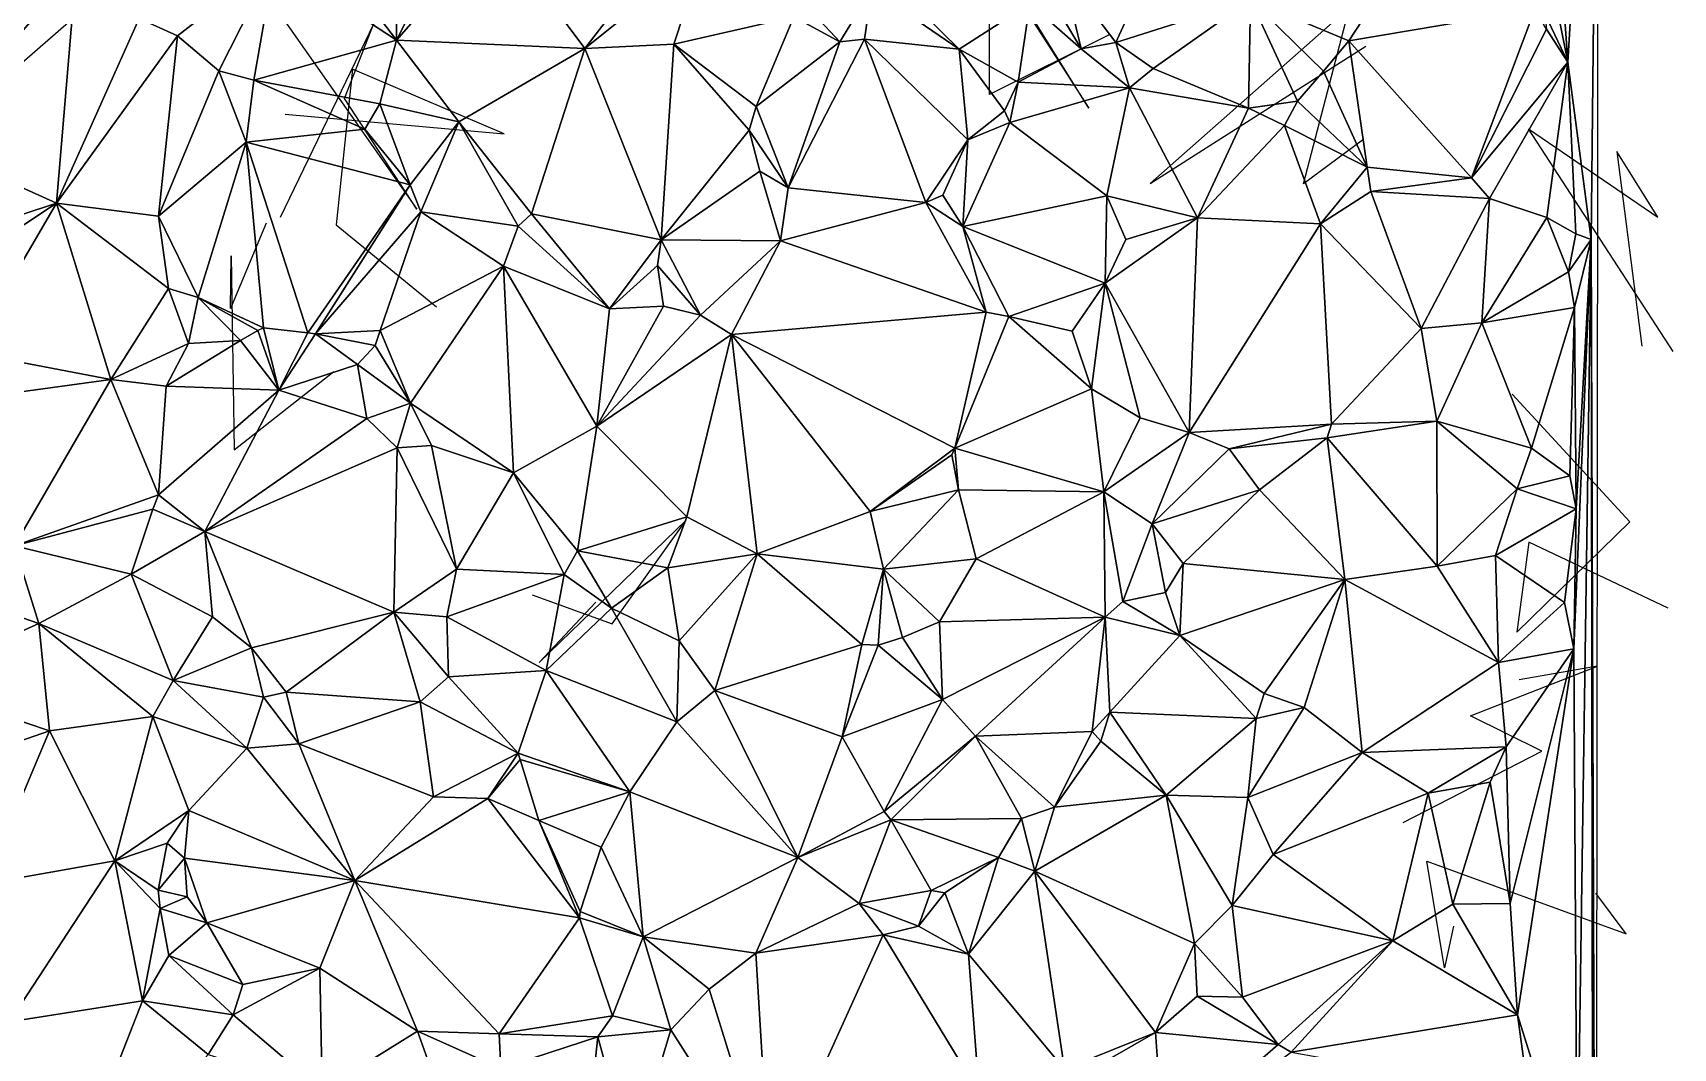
# Model space of a CAD drawing. Header units: metres. Extents: x -15.8 to 15.6, y -15.9 to 15.9.
# Drawn here: x 2.71 to 15.58, y -7.14 to 0.83 of the extents above; entities that cross this region are included whole.
import ezdxf

# ---------------------------------------------------------------- set-up
doc = ezdxf.new("R2010")
doc.units = ezdxf.units.M
doc.layers.add('CRACKS', color=1, linetype='Continuous')
doc.layers.add('STREET_MESH', color=7, linetype='Continuous')

msp = doc.modelspace()

# ---------------------------------------------------------------- linework, layer by layer
at = {"layer": 'CRACKS'}
for points in [[(3.839, 1.654, 0.1), (2.478, 0.466, 0.1), (2.048, 2.112, 0.1), (2.544, 1.199, 0.1), (2.951, 2.307, 0.1)], [(11.156, 0.812, 0.1), (10.216, 0.345, 0.1), (10.213, 1.457, 0.1), (10.997, 0.237, 0.1), (10.053, 1.753, 0.1)], [(4.581, 1.069, 0.1), (5.721, -0.557, 0.1), (5.154, 0.313, 0.1), (5.384, 0.901, 0.1), (4.648, -0.621, 0.1)], [(13.143, -0.013, 0.1), (12.682, -0.357, 0.1), (13.041, 1.026, 0.1), (11.476, -0.353, 0.1), (13.171, 0.724, 0.1)], [(4.687, 0.191, 0.1), (6.406, 0.035, 0.1), (5.216, 0.544, 0.1), (5.088, -0.678, 0.1), (5.874, -1.322, 0.1)], [(15.583, -1.673, 0.1), (14.447, 0.075, 0.1), (15.463, -0.619, 0.1), (15.14, -0.104, 0.1), (15.337, -1.632, 0.1)], [(4.538, -0.666, 0.1), (4.257, -1.335, 0.1), (4.262, -0.921, 0.1), (4.288, -2.446, 0.1), (5.07, -1.829, 0.1)], [(15.544, -3.688, 0.1), (14.45, -3.171, 0.1), (14.355, -3.877, 0.1), (15.243, -3.01, 0.1), (14.318, -2.008, 0.1)], [(6.625, -3.583, 0.1), (7.255, -3.812, 0.1), (7.836, -2.997, 0.1), (6.682, -4.115, 0.1), (7.127, -3.642, 0.1)], [(13.464, -5.369, 0.1), (14.551, -4.81, 0.1), (13.993, -4.534, 0.1), (14.988, -4.144, 0.1), (14.375, -4.25, 0.1)], [(13.858, -6.185, 0.1), (13.788, -6.51, 0.1), (13.65, -5.673, 0.1), (15.214, -6.243, 0.1), (14.977, -5.925, 0.1)]]:
    msp.add_polyline3d(points, dxfattribs=at)
at = {"layer": 'STREET_MESH'}
for points in [[(14.634, 2.351), (14.755, 0.597), (14.997, 4.655)], [(14.755, 0.597), (14.939, -0.795), (14.997, 4.655)], [(14.939, -0.795), (14.979, -12.007), (14.997, 4.655)], [(14.601, 1.376), (14.755, 0.597), (14.634, 2.351)], [(7.91, 1.836), (6.332, 1.653), (7.04, 0.706)], [(7.974, 1.457), (7.91, 1.836), (7.04, 0.706)], [(10.794, 1.3), (11.207, 0.753), (11.728, 1.896)], [(11.728, 1.896), (11.207, 0.753), (12.266, 1.091)], [(4.992, 1.523), (5.561, 0.772), (5.554, 1.759)], [(5.561, 0.772), (5.964, 1.573), (5.554, 1.759)], [(6.332, 1.653), (5.561, 0.772), (7.04, 0.706)], [(5.561, 0.772), (6.332, 1.653), (5.964, 1.573)], [(5.561, 0.772), (4.992, 1.523), (4.606, 1.399)], [(7.737, 0.74), (7.974, 1.457), (7.04, 0.706)], [(7.737, 0.74), (8.681, 0.953), (7.974, 1.457)], [(1.582, 1.269), (1.849, -0.037), (3.047, 1.325)], [(3.047, 1.325), (1.849, -0.037), (2.891, -0.508)], [(3.54, 0.941), (3.047, 1.325), (2.891, -0.508)], [(3.843, 0.804), (4.606, 1.399), (3.54, 0.941)], [(3.843, 0.804), (4.167, 0.53), (4.606, 1.399)], [(4.606, 1.399), (4.167, 0.53), (4.44, 0.458)], [(5.561, 0.772), (4.606, 1.399), (4.44, 0.458)], [(9.979, 0.7), (9.264, 1.404), (9.292, 1.172)], [(9.979, 0.7), (10.532, 1.055), (9.264, 1.404)], [(10.794, 1.3), (10.641, 1.202), (10.935, 0.704)], [(11.207, 0.753), (10.794, 1.3), (10.935, 0.704)], [(14.755, 0.597), (14.601, 1.376), (14.575, 0.977)], [(9.292, 1.172), (8.851, 0.963), (9.041, 0.758)], [(9.234, 0.778), (9.292, 1.172), (9.041, 0.758)], [(9.234, 0.778), (9.979, 0.7), (9.292, 1.172)], [(10.641, 1.202), (10.532, 1.055), (10.935, 0.704)], [(13.037, 0.766), (13.35, 1.246), (12.266, 1.091)], [(14.496, 1.012), (13.35, 1.246), (13.037, 0.766)], [(10.441, 0.44), (10.532, 1.055), (9.979, 0.7)], [(10.532, 1.055), (10.441, 0.44), (10.935, 0.704)], [(11.207, 0.753), (11.501, 0.549), (12.266, 1.091)], [(11.501, 0.549), (12.25, 0.236), (12.266, 1.091)], [(12.25, 0.236), (12.635, 0.293), (12.266, 1.091)], [(12.839, 0.527), (13.037, 0.766), (12.266, 1.091)], [(12.635, 0.293), (12.839, 0.527), (12.266, 1.091)], [(3.843, 0.804), (3.54, 0.941), (2.891, -0.508)], [(8.681, 0.953), (7.737, 0.74), (8.384, 0.25)], [(8.681, 0.953), (8.384, 0.25), (9.041, 0.758)], [(8.851, 0.963), (8.681, 0.953), (9.041, 0.758)], [(14, -0.311), (14.496, 1.012), (13.037, 0.766)], [(14.588, 0.858), (14.496, 1.012), (14, -0.311)], [(14.588, 0.858), (14.755, 0.597), (14.575, 0.977)], [(3.692, -0.612), (3.843, 0.804), (2.891, -0.508)], [(4.167, 0.53), (3.843, 0.804), (3.692, -0.612)], [(9.234, 0.778), (8.636, -0.388), (9.716, -0.503)], [(8.636, -0.388), (9.234, 0.778), (9.041, 0.758)], [(10.046, -0.012), (9.234, 0.778), (9.716, -0.503)], [(9.979, 0.7), (9.234, 0.778), (10.046, -0.012)], [(14.755, 0.597), (14.588, 0.858), (14, -0.311)], [(5.43, 0.272), (5.561, 0.772), (4.44, 0.458)], [(5.43, 0.272), (6.05, 0.131), (5.561, 0.772)], [(5.561, 0.772), (6.05, 0.131), (7.04, 0.706)], [(6.05, 0.131), (6.621, -0.593), (7.04, 0.706)], [(6.621, -0.593), (7.64, -0.796), (7.04, 0.706)], [(7.64, -0.796), (7.737, 0.74), (7.04, 0.706)], [(8.33, 0.065), (7.737, 0.74), (7.64, -0.796)], [(7.737, 0.74), (8.33, 0.065), (8.384, 0.25)], [(8.384, 0.25), (8.636, -0.388), (9.041, 0.758)], [(10.335, 0.215), (9.979, 0.7), (10.046, -0.012)], [(10.335, 0.215), (10.441, 0.44), (9.979, 0.7)], [(10.441, 0.44), (11.316, 0.396), (10.935, 0.704)], [(11.316, 0.396), (11.207, 0.753), (10.935, 0.704)], [(11.501, 0.549), (11.207, 0.753), (11.316, 0.396)], [(12.839, 0.527), (13.182, -0.225), (13.037, 0.766)], [(13.182, -0.225), (14, -0.311), (13.037, 0.766)], [(4.38, -0.03), (4.167, 0.53), (3.692, -0.612)], [(4.167, 0.53), (4.38, -0.03), (4.44, 0.458)], [(11.501, 0.549), (11.316, 0.396), (12.25, 0.236)], [(12.839, 0.527), (12.635, 0.293), (13.182, -0.225)], [(14.141, -0.473), (14.755, 0.597), (14, -0.311)], [(14.591, -0.622), (14.755, 0.597), (14.141, -0.473)], [(14.591, -0.622), (14.818, -0.75), (14.755, 0.597)], [(14.755, 0.597), (14.818, -0.75), (14.939, -0.795)], [(4.38, -0.03), (5.313, 0.073), (4.44, 0.458)], [(5.313, 0.073), (5.43, 0.272), (4.44, 0.458)], [(10.441, 0.44), (10.335, 0.215), (10.377, 0.124)], [(10.441, 0.44), (10.377, 0.124), (11.316, 0.396)], [(11.316, 0.396), (10.377, 0.124), (11.138, -0.45)], [(11.848, -0.624), (11.316, 0.396), (11.138, -0.45)], [(11.316, 0.396), (11.848, -0.624), (12.25, 0.236)], [(5.668, -0.365), (5.43, 0.272), (5.313, 0.073)], [(5.43, 0.272), (5.668, -0.365), (6.05, 0.131)], [(12.533, 0.101), (12.635, 0.293), (12.25, 0.236)], [(12.635, 0.293), (12.533, 0.101), (13.182, -0.225)], [(6.05, 0.131), (5.668, -0.365), (5.753, -0.576)], [(6.05, 0.131), (5.753, -0.576), (6.517, -0.688)], [(6.621, -0.593), (6.05, 0.131), (6.517, -0.688)], [(8.33, 0.065), (8.636, -0.388), (8.384, 0.25)], [(10.377, 0.124), (10.335, 0.215), (10.046, -0.012)], [(11.848, -0.624), (12.533, 0.101), (12.25, 0.236)], [(4.38, -0.03), (5.668, -0.365), (5.313, 0.073)], [(8.412, -0.257), (8.33, 0.065), (7.64, -0.796)], [(8.636, -0.388), (8.33, 0.065), (8.412, -0.257)], [(10.377, 0.124), (10.008, -0.693), (11.138, -0.45)], [(10.377, 0.124), (10.046, -0.012), (10.008, -0.693)], [(12.533, 0.101), (11.848, -0.624), (12.814, -0.671)], [(13.182, -0.225), (12.533, 0.101), (12.814, -0.671)], [(1.849, -0.037), (1.779, -0.874), (2.891, -0.508)], [(4.38, -0.03), (3.692, -0.612), (4.003, -1.248)], [(4.516, -1.486), (4.38, -0.03), (4.003, -1.248)], [(4.38, -0.03), (4.516, -1.486), (4.865, -1.527)], [(5.668, -0.365), (4.38, -0.03), (4.865, -1.527)], [(9.851, -0.446), (10.046, -0.012), (9.716, -0.503)], [(10.046, -0.012), (9.851, -0.446), (10.008, -0.693)], [(8.412, -0.257), (7.64, -0.796), (8.575, -0.804)], [(8.636, -0.388), (8.412, -0.257), (8.575, -0.804)], [(13.209, -0.417), (13.182, -0.225), (12.814, -0.671)], [(13.182, -0.225), (13.209, -0.417), (14, -0.311)], [(4.926, -1.534), (5.668, -0.365), (4.865, -1.527)], [(5.753, -0.576), (5.668, -0.365), (4.926, -1.534)], [(13.209, -0.417), (14.141, -0.473), (14, -0.311)], [(1.779, -0.874), (2.012, -1.093), (2.891, -0.508)], [(2.012, -1.093), (2.206, -1.682), (2.891, -0.508)], [(2.206, -1.682), (3.319, -1.892), (2.891, -0.508)], [(3.771, -1.179), (3.692, -0.612), (2.891, -0.508)], [(3.319, -1.892), (3.771, -1.179), (2.891, -0.508)], [(8.636, -0.388), (8.575, -0.804), (9.716, -0.503)], [(8.575, -0.804), (10.191, -1.364), (9.716, -0.503)], [(10.008, -0.693), (9.851, -0.446), (9.716, -0.503)], [(10.191, -1.364), (10.008, -0.693), (9.716, -0.503)], [(10.008, -0.693), (11.123, -1.136), (11.138, -0.45)], [(11.123, -1.136), (11.287, -0.795), (11.138, -0.45)], [(11.287, -0.795), (11.848, -0.624), (11.138, -0.45)], [(13.604, -1.493), (13.209, -0.417), (12.814, -0.671)], [(13.209, -0.417), (13.604, -1.493), (14.141, -0.473)], [(13.604, -1.493), (14.082, -1.448), (14.141, -0.473)], [(14.082, -1.448), (14.591, -0.622), (14.141, -0.473)], [(3.692, -0.612), (3.771, -1.179), (4.003, -1.248)], [(5.753, -0.576), (4.926, -1.534), (5.433, -1.509)], [(6.401, -1.003), (5.753, -0.576), (5.433, -1.509)], [(5.753, -0.576), (6.401, -1.003), (6.517, -0.688)], [(6.621, -0.593), (6.517, -0.688), (7.233, -1.337)], [(7.64, -0.796), (6.621, -0.593), (7.233, -1.337)], [(11.123, -1.136), (11.848, -0.624), (11.287, -0.795)], [(11.783, -2.309), (11.848, -0.624), (11.123, -1.136)], [(11.848, -0.624), (11.783, -2.309), (12.814, -0.671)], [(14.762, -1.048), (14.591, -0.622), (14.082, -1.448)], [(14.818, -0.75), (14.591, -0.622), (14.762, -1.048)], [(6.517, -0.688), (6.401, -1.003), (7.233, -1.337)], [(10.367, -1.398), (10.008, -0.693), (10.191, -1.364)], [(10.367, -1.398), (11.123, -1.136), (10.008, -0.693)], [(11.783, -2.309), (12.9, -2.244), (12.814, -0.671)], [(12.9, -2.244), (13.604, -1.493), (12.814, -0.671)], [(14.818, -0.75), (14.762, -1.048), (14.939, -0.795)], [(7.611, -0.998), (7.64, -0.796), (7.233, -1.337)], [(7.611, -0.998), (7.947, -1.388), (7.64, -0.796)], [(7.64, -0.796), (7.947, -1.388), (8.575, -0.804)], [(7.947, -1.388), (8.19, -1.539), (8.575, -0.804)], [(8.19, -1.539), (10.191, -1.364), (8.575, -0.804)], [(14.762, -1.048), (14.807, -1.328), (14.939, -0.795)], [(14.828, -8.375), (14.939, -0.795), (14.802, -4.006)], [(14.939, -0.795), (14.822, -2.909), (14.802, -4.006)], [(14.807, -1.328), (14.822, -2.909), (14.939, -0.795)], [(14.828, -8.375), (14.955, -10.91), (14.939, -0.795)], [(14.939, -0.795), (14.955, -10.91), (14.979, -12.007)], [(5.672, -2.079), (6.401, -1.003), (5.433, -1.509)], [(6.479, -2.625), (6.401, -1.003), (5.672, -2.079)], [(7.233, -1.337), (6.401, -1.003), (7.133, -2.259)], [(6.401, -1.003), (6.479, -2.625), (7.133, -2.259)], [(7.657, -1.317), (7.611, -0.998), (7.233, -1.337)], [(7.947, -1.388), (7.611, -0.998), (7.657, -1.317)], [(10.367, -1.398), (10.865, -1.513), (11.123, -1.136)], [(10.865, -1.513), (11.016, -1.966), (11.123, -1.136)], [(11.123, -1.136), (11.016, -1.966), (11.398, -2.193)], [(11.783, -2.309), (11.123, -1.136), (11.398, -2.193)], [(14.807, -1.328), (14.762, -1.048), (14.082, -1.448)], [(3.928, -1.609), (3.771, -1.179), (3.319, -1.892)], [(3.771, -1.179), (3.928, -1.609), (4.003, -1.248)], [(3.928, -1.609), (4.337, -1.586), (4.003, -1.248)], [(4.472, -1.507), (4.516, -1.486), (4.003, -1.248)], [(4.337, -1.586), (4.472, -1.507), (4.003, -1.248)], [(7.657, -1.317), (7.233, -1.337), (7.133, -2.259)], [(7.947, -1.388), (7.657, -1.317), (7.133, -2.259)], [(8.19, -1.539), (7.947, -1.388), (7.133, -2.259)], [(8.19, -1.539), (9.943, -2.433), (10.191, -1.364)], [(9.943, -2.433), (10.367, -1.398), (10.191, -1.364)], [(9.943, -2.433), (11.016, -1.966), (10.367, -1.398)], [(10.367, -1.398), (11.016, -1.966), (10.865, -1.513)], [(14.471, -2.431), (14.807, -1.328), (14.082, -1.448)], [(14.807, -1.328), (14.471, -2.431), (14.771, -2.649)], [(14.822, -2.909), (14.807, -1.328), (14.771, -2.649)], [(4.472, -1.507), (4.337, -1.586), (4.637, -1.976)], [(4.516, -1.486), (4.472, -1.507), (4.637, -1.976)], [(4.865, -1.527), (4.516, -1.486), (4.637, -1.976)], [(4.926, -1.534), (4.865, -1.527), (4.637, -1.976)], [(5.255, -1.776), (4.926, -1.534), (4.637, -1.976)], [(4.926, -1.534), (5.393, -1.625), (5.433, -1.509)], [(5.255, -1.776), (5.393, -1.625), (4.926, -1.534)], [(5.393, -1.625), (5.672, -2.079), (5.433, -1.509)], [(7.841, -2.97), (8.19, -1.539), (7.133, -2.259)], [(8.19, -1.539), (7.841, -2.97), (8.392, -3.26)], [(9.279, -2.93), (8.19, -1.539), (8.392, -3.26)], [(9.279, -2.93), (9.943, -2.433), (8.19, -1.539)], [(13.604, -1.493), (12.9, -2.244), (13.727, -2.22)], [(14.082, -1.448), (13.604, -1.493), (13.727, -2.22)], [(14.471, -2.431), (14.082, -1.448), (13.727, -2.22)], [(3.753, -1.944), (3.928, -1.609), (3.319, -1.892)], [(4.337, -1.586), (3.753, -1.944), (4.637, -1.976)], [(4.337, -1.586), (3.928, -1.609), (3.753, -1.944)], [(5.393, -1.625), (5.255, -1.776), (5.672, -2.079)], [(2.19, -2.047), (3.319, -1.892), (2.206, -1.682)], [(5.328, -2.198), (5.255, -1.776), (4.637, -1.976)], [(5.255, -1.776), (5.328, -2.198), (5.672, -2.079)], [(3.319, -1.892), (2.19, -2.047), (2.562, -3.198)], [(3.693, -2.797), (3.319, -1.892), (2.562, -3.198)], [(3.693, -2.797), (3.753, -1.944), (3.319, -1.892)], [(3.753, -1.944), (3.693, -2.797), (4.637, -1.976)], [(3.693, -2.797), (4.057, -3.086), (4.637, -1.976)], [(4.057, -3.086), (5.328, -2.198), (4.637, -1.976)], [(11.016, -1.966), (9.943, -2.433), (11.114, -2.775)], [(11.016, -1.966), (11.114, -2.775), (11.398, -2.193)], [(5.672, -2.079), (5.328, -2.198), (5.567, -2.43)], [(5.836, -2.41), (5.672, -2.079), (5.567, -2.43)], [(5.836, -2.41), (6.479, -2.625), (5.672, -2.079)], [(5.328, -2.198), (4.057, -3.086), (5.567, -2.43)], [(6.479, -2.625), (6.983, -3.238), (7.133, -2.259)], [(6.983, -3.238), (7.841, -2.97), (7.133, -2.259)], [(11.114, -2.775), (11.783, -2.309), (11.398, -2.193)], [(11.492, -3.025), (11.783, -2.309), (11.114, -2.775)], [(11.492, -3.025), (12.097, -2.436), (11.783, -2.309)], [(11.783, -2.309), (12.097, -2.436), (12.9, -2.244)], [(12.9, -2.244), (12.097, -2.436), (12.866, -2.352)], [(12.9, -2.244), (12.866, -2.352), (13.727, -2.22)], [(12.866, -2.352), (13.73, -3.359), (13.727, -2.22)], [(13.73, -3.359), (14.359, -2.75), (13.727, -2.22)], [(14.359, -2.75), (14.471, -2.431), (13.727, -2.22)], [(4.057, -3.086), (5.54, -3.719), (5.567, -2.43)], [(5.54, -3.719), (6.031, -3.382), (5.567, -2.43)], [(6.031, -3.382), (5.836, -2.41), (5.567, -2.43)], [(6.479, -2.625), (5.836, -2.41), (6.031, -3.382)], [(9.921, -2.483), (9.943, -2.433), (9.279, -2.93)], [(9.921, -2.483), (9.972, -2.759), (9.943, -2.433)], [(9.943, -2.433), (9.972, -2.759), (11.114, -2.775)], [(12.097, -2.436), (11.492, -3.025), (12.336, -2.758)], [(12.097, -2.436), (12.336, -2.758), (12.866, -2.352)], [(12.866, -2.352), (12.336, -2.758), (13.005, -3.462)], [(13.73, -3.359), (12.866, -2.352), (13.005, -3.462)], [(14.471, -2.431), (14.359, -2.75), (14.771, -2.649)], [(9.972, -2.759), (9.921, -2.483), (9.279, -2.93)], [(6.876, -3.424), (6.479, -2.625), (6.031, -3.382)], [(6.876, -3.424), (6.983, -3.238), (6.479, -2.625)], [(14.359, -2.75), (14.822, -2.909), (14.771, -2.649)], [(3.693, -2.797), (2.562, -3.198), (3.648, -2.91)], [(4.057, -3.086), (3.693, -2.797), (3.648, -2.91)], [(9.385, -3.381), (9.972, -2.759), (9.279, -2.93)], [(9.972, -2.759), (9.385, -3.381), (10.111, -3.3)], [(9.972, -2.759), (10.111, -3.3), (11.114, -2.775)], [(11.114, -2.775), (10.111, -3.3), (11.125, -3.759)], [(11.262, -3.636), (11.114, -2.775), (11.125, -3.759)], [(11.262, -3.636), (11.492, -3.025), (11.114, -2.775)], [(11.492, -3.025), (11.737, -3.337), (12.336, -2.758)], [(12.336, -2.758), (11.737, -3.337), (13.005, -3.462)], [(14.359, -2.75), (13.73, -3.359), (14.187, -3.275)], [(14.822, -2.909), (14.359, -2.75), (14.187, -3.275)], [(2.562, -3.198), (3.477, -3.422), (3.648, -2.91)], [(3.477, -3.422), (4.057, -3.086), (3.648, -2.91)], [(9.385, -3.381), (9.279, -2.93), (8.392, -3.26)], [(14.822, -2.909), (14.187, -3.275), (14.731, -3.643)], [(14.822, -2.909), (14.731, -3.643), (14.802, -4.006)], [(4.057, -3.086), (3.477, -3.422), (4.117, -3.755)], [(4.423, -3.998), (4.057, -3.086), (4.117, -3.755)], [(4.423, -3.998), (5.54, -3.719), (4.057, -3.086)], [(7.841, -2.97), (6.983, -3.238), (7.69, -3.37)], [(7.841, -2.97), (7.69, -3.37), (8.392, -3.26)], [(11.492, -3.025), (11.262, -3.636), (11.597, -3.566)], [(11.737, -3.337), (11.492, -3.025), (11.597, -3.566)], [(1.824, -3.486), (2.753, -3.807), (2.562, -3.198)], [(2.753, -3.807), (3.477, -3.422), (2.562, -3.198)], [(6.876, -3.424), (7.25, -3.688), (6.983, -3.238)], [(6.983, -3.238), (7.25, -3.688), (7.69, -3.37)], [(7.69, -3.37), (7.779, -3.943), (8.392, -3.26)], [(7.779, -3.943), (8.059, -4.334), (8.392, -3.26)], [(8.059, -4.334), (9.214, -3.973), (8.392, -3.26)], [(9.214, -3.973), (9.385, -3.381), (8.392, -3.26)], [(10.111, -3.3), (9.385, -3.381), (9.823, -3.796)], [(10.111, -3.3), (9.823, -3.796), (11.125, -3.759)], [(11.71, -3.903), (11.737, -3.337), (11.597, -3.566)], [(11.737, -3.337), (11.71, -3.903), (13.005, -3.462)], [(13.73, -3.359), (14.211, -4.115), (14.187, -3.275)], [(14.187, -3.275), (14.211, -4.115), (14.731, -3.643)], [(3.477, -3.422), (2.753, -3.807), (3.809, -4.255)], [(4.117, -3.755), (3.477, -3.422), (3.809, -4.255)], [(6.031, -3.382), (5.54, -3.719), (5.955, -3.756)], [(6.876, -3.424), (6.031, -3.382), (5.955, -3.756)], [(6.735, -4.177), (6.876, -3.424), (5.955, -3.756)], [(7.25, -3.688), (6.876, -3.424), (6.735, -4.177)], [(7.25, -3.688), (7.779, -3.943), (7.69, -3.37)], [(9.385, -3.381), (9.214, -3.973), (9.342, -3.977)], [(9.532, -3.917), (9.385, -3.381), (9.342, -3.977)], [(9.385, -3.381), (9.532, -3.917), (9.823, -3.796)], [(11.71, -3.903), (12.371, -4.357), (13.005, -3.462)], [(13.005, -3.462), (12.371, -4.357), (12.686, -4.468)], [(13.141, -4.821), (13.005, -3.462), (12.686, -4.468)], [(14.211, -4.115), (13.73, -3.359), (13.005, -3.462)], [(13.141, -4.821), (14.211, -4.115), (13.005, -3.462)], [(2.753, -3.807), (1.824, -3.486), (1.719, -4.273)], [(11.262, -3.636), (11.71, -3.903), (11.597, -3.566)], [(4.423, -3.998), (4.695, -4.346), (5.54, -3.719)], [(4.695, -4.346), (5.746, -4.423), (5.54, -3.719)], [(5.955, -3.756), (5.54, -3.719), (5.969, -4.228)], [(5.54, -3.719), (5.746, -4.423), (5.969, -4.228)], [(7.25, -3.688), (6.735, -4.177), (7.763, -4.579)], [(7.779, -3.943), (7.25, -3.688), (7.763, -4.579)], [(11.71, -3.903), (11.262, -3.636), (11.125, -3.759)], [(14.731, -3.643), (14.211, -4.115), (14.802, -4.006)], [(2.837, -4.652), (2.753, -3.807), (1.719, -4.273)], [(2.753, -3.807), (3.649, -4.538), (3.809, -4.255)], [(3.649, -4.538), (2.753, -3.807), (2.837, -4.652)], [(4.423, -3.998), (4.117, -3.755), (3.809, -4.255)], [(6.735, -4.177), (5.955, -3.756), (5.969, -4.228)], [(9.823, -3.796), (9.532, -3.917), (9.846, -4.406)], [(11.125, -3.759), (9.823, -3.796), (9.846, -4.406)], [(10.105, -4.692), (11.125, -3.759), (9.846, -4.406)], [(11.021, -4.657), (11.125, -3.759), (10.105, -4.692)], [(11.125, -3.759), (11.021, -4.657), (11.161, -4.503)], [(11.71, -3.903), (11.125, -3.759), (11.161, -4.503)], [(8.059, -4.334), (7.779, -3.943), (7.763, -4.579)], [(9.214, -3.973), (8.059, -4.334), (9.06, -4.697)], [(9.214, -3.973), (9.06, -4.697), (9.342, -3.977)], [(9.342, -3.977), (9.06, -4.697), (9.846, -4.406)], [(9.532, -3.917), (9.342, -3.977), (9.846, -4.406)], [(11.71, -3.903), (11.161, -4.503), (12.309, -4.553)], [(12.371, -4.357), (11.71, -3.903), (12.309, -4.553)], [(4.517, -4.387), (4.423, -3.998), (3.809, -4.255)], [(4.423, -3.998), (4.517, -4.387), (4.695, -4.346)], [(14.273, -4.777), (14.211, -4.115), (13.141, -4.821)], [(14.211, -4.115), (14.273, -4.777), (14.802, -4.006)], [(14.273, -4.777), (14.302, -6.006), (14.802, -4.006)], [(14.302, -6.006), (14.362, -6.881), (14.802, -4.006)], [(14.362, -6.881), (14.828, -8.375), (14.802, -4.006)], [(5.746, -4.423), (6.517, -4.827), (5.969, -4.228)], [(6.517, -4.827), (6.735, -4.177), (5.969, -4.228)], [(6.735, -4.177), (6.517, -4.827), (7.393, -5.13)], [(6.735, -4.177), (7.393, -5.13), (7.763, -4.579)], [(1.671, -5.056), (2.837, -4.652), (1.719, -4.273)], [(3.649, -4.538), (4.386, -4.788), (3.809, -4.255)], [(4.386, -4.788), (4.517, -4.387), (3.809, -4.255)], [(4.695, -4.346), (4.517, -4.387), (4.795, -4.754)], [(5.746, -4.423), (4.695, -4.346), (4.795, -4.754)], [(8.712, -5.646), (8.059, -4.334), (7.763, -4.579)], [(9.06, -4.697), (8.059, -4.334), (8.712, -5.646)], [(12.686, -4.468), (12.371, -4.357), (12.309, -4.553)], [(4.795, -4.754), (4.517, -4.387), (4.386, -4.788)], [(5.852, -5.17), (5.746, -4.423), (4.795, -4.754)], [(6.517, -4.827), (5.746, -4.423), (5.852, -5.17)], [(9.06, -4.697), (9.388, -5.284), (9.846, -4.406)], [(9.388, -5.284), (10.105, -4.692), (9.846, -4.406)], [(11.021, -4.657), (11.091, -4.733), (11.161, -4.503)], [(11.091, -4.733), (11.602, -5.155), (11.161, -4.503)], [(11.161, -4.503), (11.602, -5.155), (12.309, -4.553)], [(12.244, -5.173), (12.686, -4.468), (12.309, -4.553)], [(12.244, -5.173), (13.141, -4.821), (12.686, -4.468)], [(3.351, -5.672), (3.649, -4.538), (2.837, -4.652)], [(3.932, -5.277), (3.649, -4.538), (3.351, -5.672)], [(3.649, -4.538), (3.932, -5.277), (4.386, -4.788)], [(7.393, -5.13), (8.712, -5.646), (7.763, -4.579)], [(11.602, -5.155), (12.244, -5.173), (12.309, -4.553)], [(2.837, -4.652), (1.671, -5.056), (2.329, -5.851)], [(3.351, -5.672), (2.837, -4.652), (2.329, -5.851)], [(5.233, -5.825), (4.795, -4.754), (4.386, -4.788)], [(5.852, -5.17), (4.795, -4.754), (5.233, -5.825)], [(9.388, -5.284), (9.06, -4.697), (8.712, -5.646)], [(9.388, -5.284), (9.442, -5.349), (10.105, -4.692)], [(9.442, -5.349), (10.467, -5.34), (10.105, -4.692)], [(10.727, -5.249), (11.021, -4.657), (10.105, -4.692)], [(10.467, -5.34), (10.727, -5.249), (10.105, -4.692)], [(10.727, -5.249), (11.091, -4.733), (11.021, -4.657)], [(11.091, -4.733), (10.727, -5.249), (11.602, -5.155)], [(3.932, -5.277), (5.233, -5.825), (4.386, -4.788)], [(6.517, -4.827), (5.852, -5.17), (6.279, -5.181)], [(6.533, -4.875), (6.517, -4.827), (6.279, -5.181)], [(6.679, -5.355), (6.533, -4.875), (6.279, -5.181)], [(6.517, -4.827), (6.533, -4.875), (7.393, -5.13)], [(6.533, -4.875), (6.679, -5.355), (7.393, -5.13)], [(13.141, -4.821), (12.244, -5.173), (12.442, -5.621)], [(13.66, -5.14), (13.141, -4.821), (12.442, -5.621)], [(14.273, -4.777), (13.141, -4.821), (13.66, -5.14)], [(14.273, -4.777), (13.66, -5.14), (14.146, -5.053)], [(14.273, -4.777), (14.146, -5.053), (14.302, -6.006)], [(6.679, -5.355), (7.169, -5.563), (7.393, -5.13)], [(7.393, -5.13), (7.169, -5.563), (7.497, -6.269)], [(8.712, -5.646), (7.393, -5.13), (7.497, -6.269)], [(13.382, -6.299), (13.66, -5.14), (12.442, -5.621)], [(13.852, -6.011), (13.66, -5.14), (13.382, -6.299)], [(13.66, -5.14), (13.852, -6.011), (14.146, -5.053)], [(14.146, -5.053), (13.852, -6.011), (14.302, -6.006)], [(3.76, -5.532), (3.932, -5.277), (3.351, -5.672)], [(3.76, -5.532), (3.898, -5.651), (3.932, -5.277)], [(3.932, -5.277), (3.898, -5.651), (5.233, -5.825)], [(6.279, -5.181), (5.852, -5.17), (5.233, -5.825)], [(6.997, -6.118), (6.279, -5.181), (5.233, -5.825)], [(6.679, -5.355), (6.279, -5.181), (6.997, -6.118)], [(10.727, -5.249), (10.467, -5.34), (10.572, -5.753)], [(10.572, -5.753), (11.825, -6.321), (11.602, -5.155)], [(10.727, -5.249), (10.572, -5.753), (11.602, -5.155)], [(12.244, -5.173), (11.602, -5.155), (12.122, -6.022)], [(11.602, -5.155), (11.825, -6.321), (12.122, -6.022)], [(12.244, -5.173), (12.122, -6.022), (12.442, -5.621)], [(7.003, -6.07), (6.679, -5.355), (6.997, -6.118)], [(7.003, -6.07), (7.169, -5.563), (6.679, -5.355)], [(9.442, -5.349), (9.388, -5.284), (8.712, -5.646)], [(9.193, -6.005), (9.442, -5.349), (8.712, -5.646)], [(9.442, -5.349), (9.193, -6.005), (9.758, -5.903)], [(10.286, -5.646), (10.467, -5.34), (9.442, -5.349)], [(10.286, -5.646), (9.442, -5.349), (9.758, -5.903)], [(10.467, -5.34), (10.286, -5.646), (10.572, -5.753)], [(3.76, -5.532), (3.351, -5.672), (3.69, -5.902)], [(3.898, -5.651), (3.76, -5.532), (3.69, -5.902)], [(3.917, -5.953), (3.898, -5.651), (3.69, -5.902)], [(3.898, -5.651), (4.072, -6.157), (5.233, -5.825)], [(3.898, -5.651), (3.917, -5.953), (4.072, -6.157)], [(7.169, -5.563), (7.003, -6.07), (7.497, -6.269)], [(8.381, -6.395), (8.712, -5.646), (7.497, -6.269)], [(9.193, -6.005), (8.712, -5.646), (8.381, -6.395)], [(9.865, -5.923), (10.286, -5.646), (9.758, -5.903)], [(10.286, -5.646), (9.865, -5.923), (10.051, -6.403)], [(10.572, -5.753), (10.286, -5.646), (10.051, -6.403)], [(12.122, -6.022), (13.382, -6.299), (12.442, -5.621)], [(2.522, -6.936), (3.351, -5.672), (2.329, -5.851)], [(3.351, -5.672), (2.522, -6.936), (3.568, -6.77)], [(3.351, -5.672), (3.707, -6.045), (3.69, -5.902)], [(3.707, -6.045), (3.351, -5.672), (3.568, -6.77)], [(10.806, -7.307), (10.572, -5.753), (10.051, -6.403)], [(10.572, -5.753), (10.806, -7.307), (11.518, -7.018)], [(11.825, -6.321), (10.572, -5.753), (11.518, -7.018)], [(3.707, -6.045), (3.917, -5.953), (3.69, -5.902)], [(4.072, -6.157), (4.959, -6.514), (5.233, -5.825)], [(4.959, -6.514), (5.725, -7.008), (5.233, -5.825)], [(5.725, -7.008), (6.367, -7.029), (5.233, -5.825)], [(6.367, -7.029), (6.997, -6.118), (5.233, -5.825)], [(9.758, -5.903), (9.193, -6.005), (9.658, -6.183)], [(9.865, -5.923), (9.758, -5.903), (9.658, -6.183)], [(10.051, -6.403), (9.865, -5.923), (9.658, -6.183)], [(3.774, -6.413), (3.707, -6.045), (3.568, -6.77)], [(3.917, -5.953), (3.707, -6.045), (4.072, -6.157)], [(3.707, -6.045), (3.774, -6.413), (4.072, -6.157)], [(9.382, -6.251), (9.193, -6.005), (8.381, -6.395)], [(9.193, -6.005), (9.382, -6.251), (9.658, -6.183)], [(11.825, -6.321), (12.202, -6.741), (12.122, -6.022)], [(12.122, -6.022), (12.202, -6.741), (13.382, -6.299)], [(14.362, -6.881), (13.852, -6.011), (13.382, -6.299)], [(13.852, -6.011), (14.362, -6.881), (14.302, -6.006)], [(4.072, -6.157), (3.774, -6.413), (4.354, -6.642)], [(4.072, -6.157), (4.354, -6.642), (4.959, -6.514)], [(6.367, -7.029), (7.257, -6.888), (6.997, -6.118)], [(7.003, -6.07), (6.997, -6.118), (7.497, -6.269)], [(6.997, -6.118), (7.257, -6.888), (7.497, -6.269)], [(7.257, -6.888), (7.714, -6.998), (7.497, -6.269)], [(8.015, -6.678), (8.381, -6.395), (7.497, -6.269)], [(7.714, -6.998), (8.015, -6.678), (7.497, -6.269)], [(9.382, -6.251), (8.381, -6.395), (8.493, -8.217)], [(10.134, -7.496), (9.382, -6.251), (8.493, -8.217)], [(9.382, -6.251), (10.051, -6.403), (9.658, -6.183)], [(10.134, -7.496), (10.051, -6.403), (9.382, -6.251)], [(13.382, -6.299), (12.202, -6.741), (12.481, -7.112)], [(12.585, -7.172), (13.382, -6.299), (12.481, -7.112)], [(12.585, -7.172), (14.362, -6.881), (13.382, -6.299)], [(3.774, -6.413), (3.568, -6.77), (4.279, -6.88)], [(4.354, -6.642), (3.774, -6.413), (4.279, -6.88)], [(8.381, -6.395), (8.015, -6.678), (8.493, -8.217)], [(10.134, -7.496), (10.806, -7.307), (10.051, -6.403)], [(11.846, -6.734), (11.825, -6.321), (11.518, -7.018)], [(11.825, -6.321), (11.846, -6.734), (12.202, -6.741)], [(4.959, -6.514), (4.354, -6.642), (4.279, -6.88)], [(4.978, -7.474), (4.959, -6.514), (4.279, -6.88)], [(4.978, -7.474), (5.725, -7.008), (4.959, -6.514)], [(8.015, -6.678), (7.714, -6.998), (8.493, -8.217)], [(3.568, -6.77), (2.522, -6.936), (2.865, -8.56)], [(4.084, -7.192), (3.568, -6.77), (2.865, -8.56)], [(3.568, -6.77), (4.084, -7.192), (4.279, -6.88)], [(11.846, -6.734), (11.518, -7.018), (12.481, -7.112)], [(12.202, -6.741), (11.846, -6.734), (12.481, -7.112)], [(2.522, -6.936), (2.364, -8.222), (2.865, -8.56)], [(4.084, -7.192), (4.978, -7.474), (4.279, -6.88)], [(7.257, -6.888), (6.367, -7.029), (7.142, -7.054)], [(7.257, -6.888), (7.142, -7.054), (7.714, -6.998)], [(14.362, -6.881), (12.585, -7.172), (14.447, -7.507)], [(14.828, -8.375), (14.362, -6.881), (14.447, -7.507)], [(5.725, -7.008), (4.978, -7.474), (5.987, -7.742)], [(6.379, -7.3), (5.725, -7.008), (5.987, -7.742)], [(6.379, -7.3), (6.367, -7.029), (5.725, -7.008)], [(6.367, -7.029), (6.379, -7.3), (7.142, -7.054)], [(7.142, -7.054), (6.379, -7.3), (7.044, -7.955)], [(7.142, -7.054), (7.044, -7.955), (7.406, -8.021)], [(7.714, -6.998), (7.142, -7.054), (7.406, -8.021)], [(7.714, -6.998), (7.406, -8.021), (8.493, -8.217)], [(10.806, -7.307), (10.807, -7.426), (11.518, -7.018)], [(10.807, -7.426), (11.581, -7.898), (11.518, -7.018)], [(11.518, -7.018), (11.581, -7.898), (12.481, -7.112)], [(11.581, -7.898), (12.585, -7.172), (12.481, -7.112)]]:
    msp.add_3dface(points, dxfattribs=at)

doc.saveas('drawing.dxf')
